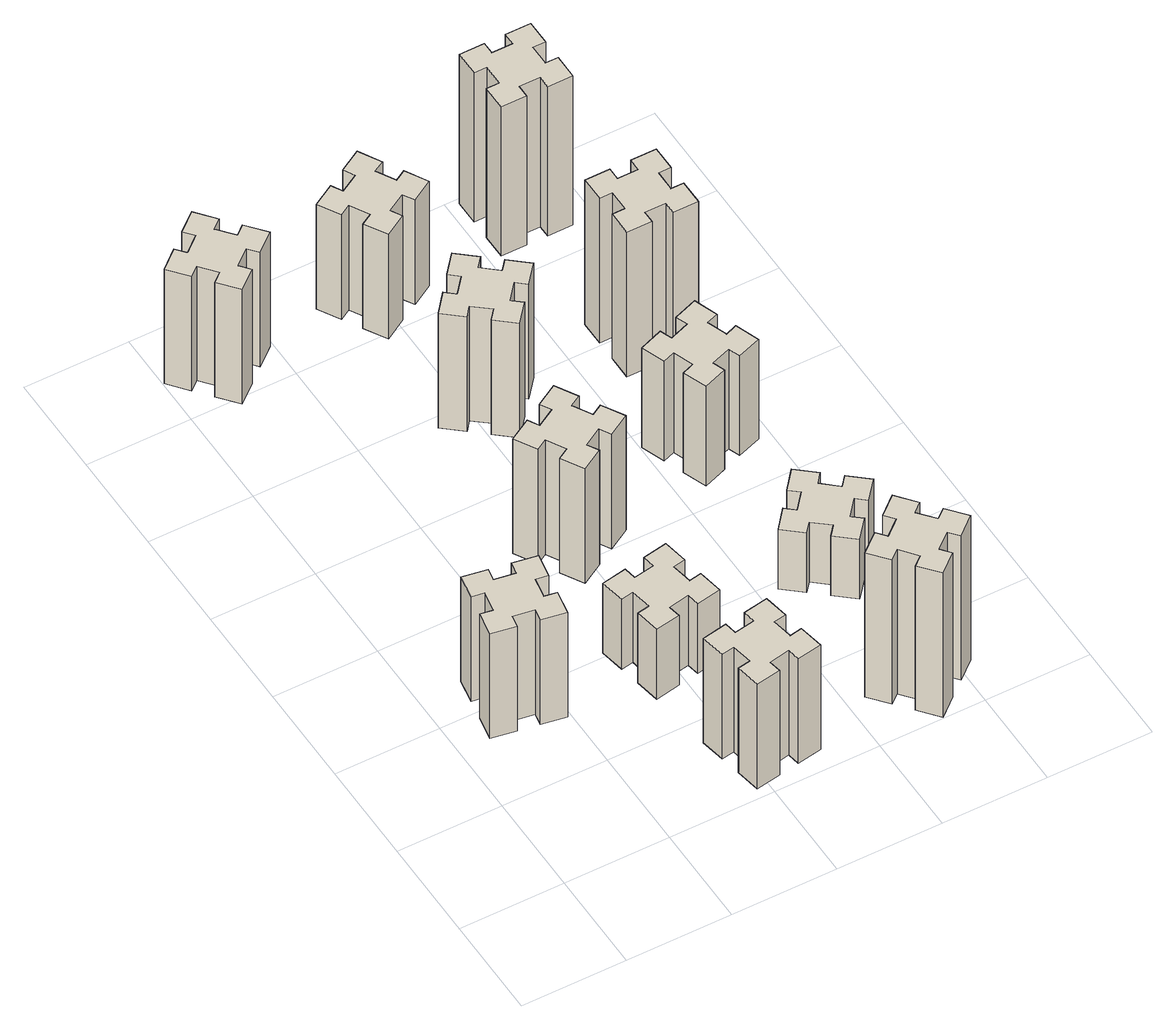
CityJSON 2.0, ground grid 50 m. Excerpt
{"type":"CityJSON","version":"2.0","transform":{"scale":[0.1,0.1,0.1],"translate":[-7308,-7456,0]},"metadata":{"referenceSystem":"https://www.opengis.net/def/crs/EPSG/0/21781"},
"CityObjects":{
"building1":{"type":"Building","attributes":{"class":"1000","function":"1000","usage":"1000","yearOfConstruction":2016,"roofType":"1000","measuredHeight":63,"storeysAboveGround":30,"storeysBelowGround":0},"geometry":[{"type":"Solid","lod":"1","boundaries":[[[[0,1,2,3,4,5,6,7,8,9,10,11,12,13,14,15,16,17,18,19]],[[17,16,20,21]],[[16,15,22,20]],[[15,14,23,22]],[[14,13,24,23]],[[13,12,25,24]],[[12,11,26,25]],[[11,10,27,26]],[[10,9,28,27]],[[9,8,29,28]],[[8,7,30,29]],[[7,6,31,30]],[[6,5,32,31]],[[5,4,33,32]],[[4,3,34,33]],[[3,2,35,34]],[[2,1,36,35]],[[1,0,37,36]],[[0,19,38,37]],[[19,18,39,38]],[[18,17,21,39]],[[24,25,26,27,28,29,30,31,32,33,34,35,36,37,38,39,21,20,22,23]]]]}]},
"building2":{"type":"Building","attributes":{"class":"1000","function":"1000","usage":"1000","yearOfConstruction":2016,"roofType":"1000","measuredHeight":63,"storeysAboveGround":30,"storeysBelowGround":0},"geometry":[{"type":"Solid","lod":"1","boundaries":[[[[40,41,42,43,44,45,46,47,48,49,50,51,52,53,54,55,56,57,58,59]],[[57,56,60,61]],[[56,55,62,60]],[[55,54,63,62]],[[54,53,64,63]],[[53,52,65,64]],[[52,51,66,65]],[[51,50,67,66]],[[50,49,68,67]],[[49,48,69,68]],[[48,47,70,69]],[[47,46,71,70]],[[46,45,72,71]],[[45,44,73,72]],[[44,43,74,73]],[[43,42,75,74]],[[42,41,76,75]],[[41,40,77,76]],[[40,59,78,77]],[[59,58,79,78]],[[58,57,61,79]],[[64,65,66,67,68,69,70,71,72,73,74,75,76,77,78,79,61,60,62,63]]]]}]},
"building3":{"type":"Building","attributes":{"class":"1000","function":"1000","usage":"1000","yearOfConstruction":2016,"roofType":"1000","measuredHeight":69,"storeysAboveGround":30,"storeysBelowGround":0},"geometry":[{"type":"Solid","lod":"1","boundaries":[[[[80,81,82,83,84,85,86,87,88,89,90,91,92,93,94,95,96,97,98,99]],[[97,96,100,101]],[[96,95,102,100]],[[95,94,103,102]],[[94,93,104,103]],[[93,92,105,104]],[[92,91,106,105]],[[91,90,107,106]],[[90,89,108,107]],[[89,88,109,108]],[[88,87,110,109]],[[87,86,111,110]],[[86,85,112,111]],[[85,84,113,112]],[[84,83,114,113]],[[83,82,115,114]],[[82,81,116,115]],[[81,80,117,116]],[[80,99,118,117]],[[99,98,119,118]],[[98,97,101,119]],[[104,105,106,107,108,109,110,111,112,113,114,115,116,117,118,119,101,100,102,103]]]]}]},
"building4":{"type":"Building","attributes":{"class":"1000","function":"1000","usage":"1000","yearOfConstruction":2016,"roofType":"1000","measuredHeight":42,"storeysAboveGround":30,"storeysBelowGround":0},"geometry":[{"type":"Solid","lod":"1","boundaries":[[[[120,121,122,123,124,125,126,127,128,129,130,131,132,133,134,135,136,137,138,139]],[[137,136,140,141]],[[136,135,142,140]],[[135,134,143,142]],[[134,133,144,143]],[[133,132,145,144]],[[132,131,146,145]],[[131,130,147,146]],[[130,129,148,147]],[[129,128,149,148]],[[128,127,150,149]],[[127,126,151,150]],[[126,125,152,151]],[[125,124,153,152]],[[124,123,154,153]],[[123,122,155,154]],[[122,121,156,155]],[[121,120,157,156]],[[120,139,158,157]],[[139,138,159,158]],[[138,137,141,159]],[[144,145,146,147,148,149,150,151,152,153,154,155,156,157,158,159,141,140,142,143]]]]}]},
"building5":{"type":"Building","attributes":{"class":"1000","function":"1000","usage":"1000","yearOfConstruction":2016,"roofType":"1000","measuredHeight":69,"storeysAboveGround":30,"storeysBelowGround":0},"geometry":[{"type":"Solid","lod":"1","boundaries":[[[[160,161,162,163,164,165,166,167,168,169,170,171,172,173,174,175,176,177,178,179]],[[177,176,180,181]],[[176,175,182,180]],[[175,174,183,182]],[[174,173,184,183]],[[173,172,185,184]],[[172,171,186,185]],[[171,170,187,186]],[[170,169,188,187]],[[169,168,189,188]],[[168,167,190,189]],[[167,166,191,190]],[[166,165,192,191]],[[165,164,193,192]],[[164,163,194,193]],[[163,162,195,194]],[[162,161,196,195]],[[161,160,197,196]],[[160,179,198,197]],[[179,178,199,198]],[[178,177,181,199]],[[184,185,186,187,188,189,190,191,192,193,194,195,196,197,198,199,181,180,182,183]]]]}]},
"building6":{"type":"Building","attributes":{"class":"1000","function":"1000","usage":"1000","yearOfConstruction":2016,"roofType":"1000","measuredHeight":69,"storeysAboveGround":30,"storeysBelowGround":0},"geometry":[{"type":"Solid","lod":"1","boundaries":[[[[200,201,202,203,204,205,206,207,208,209,210,211,212,213,214,215,216,217,218,219]],[[217,216,220,221]],[[216,215,222,220]],[[215,214,223,222]],[[214,213,224,223]],[[213,212,225,224]],[[212,211,226,225]],[[211,210,227,226]],[[210,209,228,227]],[[209,208,229,228]],[[208,207,230,229]],[[207,206,231,230]],[[206,205,232,231]],[[205,204,233,232]],[[204,203,234,233]],[[203,202,235,234]],[[202,201,236,235]],[[201,200,237,236]],[[200,219,238,237]],[[219,218,239,238]],[[218,217,221,239]],[[224,225,226,227,228,229,230,231,232,233,234,235,236,237,238,239,221,220,222,223]]]]}]},
"building7":{"type":"Building","attributes":{"class":"1000","function":"1000","usage":"1000","yearOfConstruction":2016,"roofType":"1000","measuredHeight":87,"storeysAboveGround":30,"storeysBelowGround":0},"geometry":[{"type":"Solid","lod":"1","boundaries":[[[[240,241,242,243,244,245,246,247,248,249,250,251,252,253,254,255,256,257,258,259]],[[257,256,260,261]],[[256,255,262,260]],[[255,254,263,262]],[[254,253,264,263]],[[253,252,265,264]],[[252,251,266,265]],[[251,250,267,266]],[[250,249,268,267]],[[249,248,269,268]],[[248,247,270,269]],[[247,246,271,270]],[[246,245,272,271]],[[245,244,273,272]],[[244,243,274,273]],[[243,242,275,274]],[[242,241,276,275]],[[241,240,277,276]],[[240,259,278,277]],[[259,258,279,278]],[[258,257,261,279]],[[264,265,266,267,268,269,270,271,272,273,274,275,276,277,278,279,261,260,262,263]]]]}]},
"building8":{"type":"Building","attributes":{"class":"1000","function":"1000","usage":"1000","yearOfConstruction":2016,"roofType":"1000","measuredHeight":63,"storeysAboveGround":30,"storeysBelowGround":0},"geometry":[{"type":"Solid","lod":"1","boundaries":[[[[280,281,282,283,284,285,286,287,288,289,290,291,292,293,294,295,296,297,298,299]],[[297,296,300,301]],[[296,295,302,300]],[[295,294,303,302]],[[294,293,304,303]],[[293,292,305,304]],[[292,291,306,305]],[[291,290,307,306]],[[290,289,308,307]],[[289,288,309,308]],[[288,287,310,309]],[[287,286,311,310]],[[286,285,312,311]],[[285,284,313,312]],[[284,283,314,313]],[[283,282,315,314]],[[282,281,316,315]],[[281,280,317,316]],[[280,299,318,317]],[[299,298,319,318]],[[298,297,301,319]],[[304,305,306,307,308,309,310,311,312,313,314,315,316,317,318,319,301,300,302,303]]]]}]},
"building9":{"type":"Building","attributes":{"class":"1000","function":"1000","usage":"1000","yearOfConstruction":2016,"roofType":"1000","measuredHeight":36,"storeysAboveGround":30,"storeysBelowGround":0},"geometry":[{"type":"Solid","lod":"1","boundaries":[[[[320,321,322,323,324,325,326,327,328,329,330,331,332,333,334,335,336,337,338,339]],[[337,336,340,341]],[[336,335,342,340]],[[335,334,343,342]],[[334,333,344,343]],[[333,332,345,344]],[[332,331,346,345]],[[331,330,347,346]],[[330,329,348,347]],[[329,328,349,348]],[[328,327,350,349]],[[327,326,351,350]],[[326,325,352,351]],[[325,324,353,352]],[[324,323,354,353]],[[323,322,355,354]],[[322,321,356,355]],[[321,320,357,356]],[[320,339,358,357]],[[339,338,359,358]],[[338,337,341,359]],[[344,345,346,347,348,349,350,351,352,353,354,355,356,357,358,359,341,340,342,343]]]]}]},
"building10":{"type":"Building","attributes":{"class":"1000","function":"1000","usage":"1000","yearOfConstruction":2016,"roofType":"1000","measuredHeight":60,"storeysAboveGround":30,"storeysBelowGround":0},"geometry":[{"type":"Solid","lod":"1","boundaries":[[[[360,361,362,363,364,365,366,367,368,369,370,371,372,373,374,375,376,377,378,379]],[[377,376,380,381]],[[376,375,382,380]],[[375,374,383,382]],[[374,373,384,383]],[[373,372,385,384]],[[372,371,386,385]],[[371,370,387,386]],[[370,369,388,387]],[[369,368,389,388]],[[368,367,390,389]],[[367,366,391,390]],[[366,365,392,391]],[[365,364,393,392]],[[364,363,394,393]],[[363,362,395,394]],[[362,361,396,395]],[[361,360,397,396]],[[360,379,398,397]],[[379,378,399,398]],[[378,377,381,399]],[[384,385,386,387,388,389,390,391,392,393,394,395,396,397,398,399,381,380,382,383]]]]}]},
"building11":{"type":"Building","attributes":{"class":"1000","function":"1000","usage":"1000","yearOfConstruction":2016,"roofType":"1000","measuredHeight":87,"storeysAboveGround":30,"storeysBelowGround":0},"geometry":[{"type":"Solid","lod":"1","boundaries":[[[[400,401,402,403,404,405,406,407,408,409,410,411,412,413,414,415,416,417,418,419]],[[417,416,420,421]],[[416,415,422,420]],[[415,414,423,422]],[[414,413,424,423]],[[413,412,425,424]],[[412,411,426,425]],[[411,410,427,426]],[[410,409,428,427]],[[409,408,429,428]],[[408,407,430,429]],[[407,406,431,430]],[[406,405,432,431]],[[405,404,433,432]],[[404,403,434,433]],[[403,402,435,434]],[[402,401,436,435]],[[401,400,437,436]],[[400,419,438,437]],[[419,418,439,438]],[[418,417,421,439]],[[424,425,426,427,428,429,430,431,432,433,434,435,436,437,438,439,421,420,422,423]]]]}]},
"building12":{"type":"Building","attributes":{"class":"1000","function":"1000","usage":"1000","yearOfConstruction":2016,"roofType":"1000","measuredHeight":90,"storeysAboveGround":30,"storeysBelowGround":0},"geometry":[{"type":"Solid","lod":"1","boundaries":[[[[440,441,442,443,444,445,446,447,448,449,450,451,452,453,454,455,456,457,458,459]],[[457,456,460,461]],[[456,455,462,460]],[[455,454,463,462]],[[454,453,464,463]],[[453,452,465,464]],[[452,451,466,465]],[[451,450,467,466]],[[450,449,468,467]],[[449,448,469,468]],[[448,447,470,469]],[[447,446,471,470]],[[446,445,472,471]],[[445,444,473,472]],[[444,443,474,473]],[[443,442,475,474]],[[442,441,476,475]],[[441,440,477,476]],[[440,459,478,477]],[[459,458,479,478]],[[458,457,461,479]],[[464,465,466,467,468,469,470,471,472,473,474,475,476,477,478,479,461,460,462,463]]]]}]}
},
"vertices":[
[445,917,0],[462,1015,0],[521,1005,0],[542,1123,0],[424,1144,0],[414,1085,0],[315,1102,0],[326,1161,0],[207,1182,0],[187,1064,0],[246,1054,0],[228,955,0],[169,966,0],[148,847,0],[267,827,0],[277,886,0],[375,868,0],[365,809,0],[483,788,0],[504,907,0],[375,868,630],[365,809,630],[277,886,630],[267,827,630],[148,847,630],[169,966,630],[228,955,630],[246,1054,630],[187,1064,630],[207,1182,630],[326,1161,630],[315,1102,630],[414,1085,630],[424,1144,630],[542,1123,630],[521,1005,630],[462,1015,630],[445,917,630],[504,907,630],[483,788,630],
[1055,128,0],[1154,146,0],[1164,87,0],[1282,107,0],[1261,226,0],[1202,215,0],[1185,314,0],[1244,324,0],[1223,442,0],[1105,421,0],[1115,362,0],[1017,345,0],[1007,404,0],[888,383,0],[909,265,0],[968,275,0],[986,177,0],[927,167,0],[947,48,0],[1066,69,0],[986,177,630],[927,167,630],[968,275,630],[909,265,630],[888,383,630],[1007,404,630],[1017,345,630],[1115,362,630],[1105,421,630],[1223,442,630],[1244,324,630],[1185,314,630],[1202,215,630],[1261,226,630],[1282,107,630],[1164,87,630],[1154,146,630],[1055,128,630],[1066,69,630],[947,48,630],
[278,3089,0],[354,3153,0],[393,3107,0],[485,3184,0],[408,3276,0],[362,3238,0],[297,3314,0],[343,3353,0],[266,3445,0],[174,3368,0],[213,3322,0],[136,3257,0],[98,3303,0],[6,3226,0],[83,3134,0],[129,3173,0],[193,3096,0],[147,3058,0],[224,2966,0],[316,3043,0],[193,3096,690],[147,3058,690],[129,3173,690],[83,3134,690],[6,3226,690],[98,3303,690],[136,3257,690],[213,3322,690],[174,3368,690],[266,3445,690],[343,3353,690],[297,3314,690],[362,3238,690],[408,3276,690],[485,3184,690],[393,3107,690],[354,3153,690],[278,3089,690],[316,3043,690],[224,2966,690],
[1015,1002,0],[917,985,0],[907,1044,0],[788,1023,0],[809,905,0],[868,915,0],[886,817,0],[827,807,0],[847,688,0],[966,709,0],[955,768,0],[1054,786,0],[1064,727,0],[1182,747,0],[1161,866,0],[1102,855,0],[1085,954,0],[1144,964,0],[1123,1082,0],[1005,1061,0],[1085,954,420],[1144,964,420],[1102,855,420],[1161,866,420],[1182,747,420],[1064,727,420],[1054,786,420],[955,768,420],[966,709,420],[847,688,420],[827,807,420],[886,817,420],[868,915,420],[809,905,420],[788,1023,420],[907,1044,420],[917,985,420],[1015,1002,420],[1005,1061,420],[1123,1082,420],
[865,1614,0],[915,1527,0],[863,1497,0],[923,1393,0],[1027,1453,0],[997,1505,0],[1084,1555,0],[1114,1503,0],[1218,1563,0],[1158,1667,0],[1106,1637,0],[1056,1724,0],[1108,1754,0],[1048,1858,0],[944,1798,0],[974,1746,0],[887,1696,0],[857,1748,0],[753,1688,0],[813,1584,0],[887,1696,690],[857,1748,690],[974,1746,690],[944,1798,690],[1048,1858,690],[1108,1754,690],[1056,1724,690],[1106,1637,690],[1158,1667,690],[1218,1563,690],[1114,1503,690],[1084,1555,690],[997,1505,690],[1027,1453,690],[923,1393,690],[863,1497,690],[915,1527,690],[865,1614,690],[813,1584,690],[753,1688,690],
[1194,2517,0],[1118,2582,0],[1156,2628,0],[1064,2705,0],[987,2613,0],[1033,2574,0],[969,2498,0],[923,2536,0],[846,2444,0],[938,2367,0],[976,2413,0],[1053,2349,0],[1014,2303,0],[1106,2226,0],[1183,2318,0],[1137,2356,0],[1202,2433,0],[1248,2394,0],[1325,2486,0],[1233,2563,0],[1202,2433,690],[1248,2394,690],[1137,2356,690],[1183,2318,690],[1106,2226,690],[1014,2303,690],[1053,2349,690],[976,2413,690],[938,2367,690],[846,2444,690],[923,2536,690],[969,2498,690],[1033,2574,690],[987,2613,690],[1064,2705,690],[1156,2628,690],[1118,2582,690],[1194,2517,690],[1233,2563,690],[1325,2486,690],
[1858,129,0],[1934,193,0],[1973,147,0],[2065,224,0],[1988,316,0],[1942,278,0],[1877,354,0],[1923,393,0],[1846,485,0],[1754,408,0],[1793,362,0],[1716,297,0],[1678,343,0],[1586,266,0],[1663,174,0],[1709,213,0],[1773,136,0],[1727,98,0],[1804,6,0],[1896,83,0],[1773,136,870],[1727,98,870],[1709,213,870],[1663,174,870],[1586,266,870],[1678,343,870],[1716,297,870],[1793,362,870],[1754,408,870],[1846,485,870],[1923,393,870],[1877,354,870],[1942,278,870],[1988,316,870],[2065,224,870],[1973,147,870],[1934,193,870],[1858,129,870],[1896,83,870],[1804,6,870],
[1106,3217,0],[1056,3304,0],[1108,3334,0],[1048,3438,0],[944,3378,0],[974,3326,0],[887,3276,0],[857,3328,0],[753,3268,0],[813,3164,0],[865,3194,0],[915,3107,0],[863,3077,0],[923,2973,0],[1027,3033,0],[997,3085,0],[1084,3135,0],[1114,3083,0],[1218,3143,0],[1158,3247,0],[1084,3135,630],[1114,3083,630],[997,3085,630],[1027,3033,630],[923,2973,630],[863,3077,630],[915,3107,630],[865,3194,630],[813,3164,630],[753,3268,630],[857,3328,630],[887,3276,630],[974,3326,630],[944,3378,630],[1048,3438,630],[1108,3334,630],[1056,3304,630],[1106,3217,630],[1158,3247,630],[1218,3143,630],
[1877,876,0],[1942,953,0],[1988,914,0],[2065,1006,0],[1973,1083,0],[1934,1037,0],[1858,1102,0],[1896,1148,0],[1804,1225,0],[1727,1133,0],[1773,1094,0],[1709,1018,0],[1663,1056,0],[1586,964,0],[1678,887,0],[1716,933,0],[1793,869,0],[1754,823,0],[1846,746,0],[1923,838,0],[1793,869,360],[1754,823,360],[1716,933,360],[1678,887,360],[1586,964,360],[1663,1056,360],[1709,1018,360],[1773,1094,360],[1727,1133,360],[1804,1225,360],[1896,1148,360],[1858,1102,360],[1934,1037,360],[1973,1083,360],[2065,1006,360],[1988,914,360],[1942,953,360],[1877,876,360],[1923,838,360],[1846,746,360],
[1605,1835,0],[1639,1741,0],[1583,1720,0],[1624,1607,0],[1737,1649,0],[1716,1705,0],[1810,1739,0],[1830,1683,0],[1943,1724,0],[1902,1837,0],[1846,1816,0],[1812,1910,0],[1868,1930,0],[1827,2043,0],[1714,2002,0],[1735,1946,0],[1641,1912,0],[1620,1968,0],[1507,1927,0],[1549,1814,0],[1641,1912,600],[1620,1968,600],[1735,1946,600],[1714,2002,600],[1827,2043,600],[1868,1930,600],[1812,1910,600],[1846,1816,600],[1902,1837,600],[1943,1724,600],[1830,1683,600],[1810,1739,600],[1716,1705,600],[1737,1649,600],[1624,1607,600],[1583,1720,600],[1639,1741,600],[1605,1835,600],[1549,1814,600],[1507,1927,600],
[1875,2575,0],[1775,2575,0],[1775,2635,0],[1655,2635,0],[1655,2515,0],[1715,2515,0],[1715,2415,0],[1655,2415,0],[1655,2295,0],[1775,2295,0],[1775,2355,0],[1875,2355,0],[1875,2295,0],[1995,2295,0],[1995,2415,0],[1935,2415,0],[1935,2515,0],[1995,2515,0],[1995,2635,0],[1875,2635,0],[1935,2515,870],[1995,2515,870],[1935,2415,870],[1995,2415,870],[1995,2295,870],[1875,2295,870],[1875,2355,870],[1775,2355,870],[1775,2295,870],[1655,2295,870],[1655,2415,870],[1715,2415,870],[1715,2515,870],[1655,2515,870],[1655,2635,870],[1775,2635,870],[1775,2575,870],[1875,2575,870],[1875,2635,870],[1995,2635,870],
[1675,3195,0],[1775,3195,0],[1775,3135,0],[1895,3135,0],[1895,3255,0],[1835,3255,0],[1835,3355,0],[1895,3355,0],[1895,3475,0],[1775,3475,0],[1775,3415,0],[1675,3415,0],[1675,3475,0],[1555,3475,0],[1555,3355,0],[1615,3355,0],[1615,3255,0],[1555,3255,0],[1555,3135,0],[1675,3135,0],[1615,3255,900],[1555,3255,900],[1615,3355,900],[1555,3355,900],[1555,3475,900],[1675,3475,900],[1675,3415,900],[1775,3415,900],[1775,3475,900],[1895,3475,900],[1895,3355,900],[1835,3355,900],[1835,3255,900],[1895,3255,900],[1895,3135,900],[1775,3135,900],[1775,3195,900],[1675,3195,900],[1675,3135,900],[1555,3135,900]
]}
